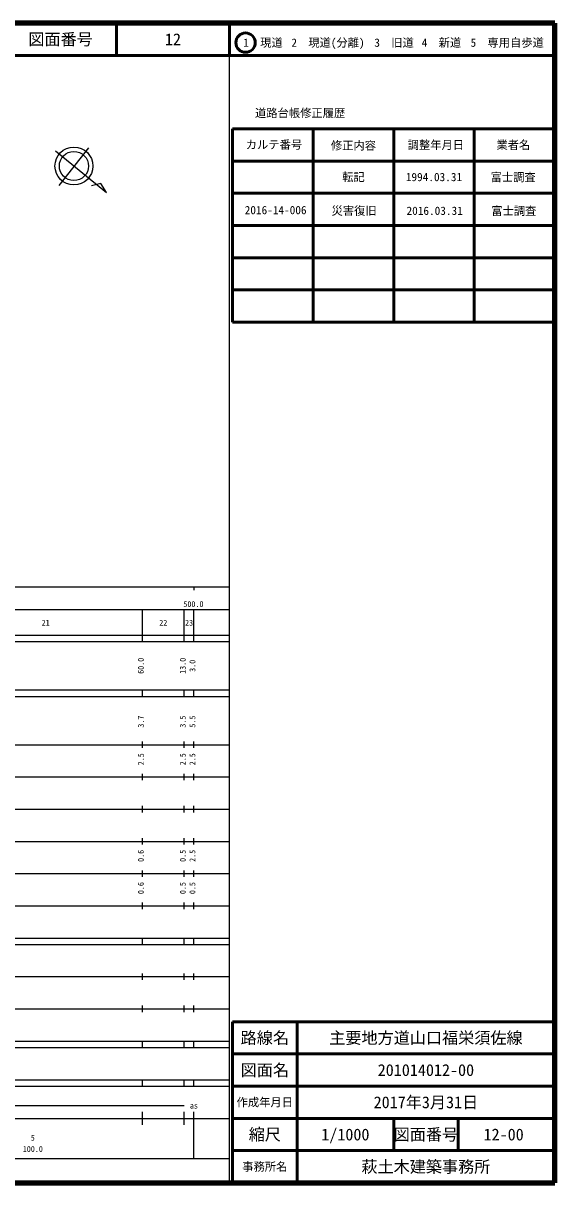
# Model space of a CAD drawing. Units: millimetres, scale not verified. Extents: x 40000 to 680000, y 20000 to 380000.
# Drawn here: x 515019 to 680000, y 20000 to 380000 of the extents above; entities that cross this region are included whole.
import ezdxf
from ezdxf.enums import TextEntityAlignment as Align

# ---------------------------------------------------------------- set-up
doc = ezdxf.new("R2010")
doc.units = ezdxf.units.MM
doc.header["$LTSCALE"] = 1000
for name, color, linetype, lineweight in [('M-BMK-SRVR', 3, 'Continuous', 25), ('M-TTL', 2, 'Continuous', 140), ('M-TTL-BAND', 7, 'Continuous', 25), ('M-TTL-FRAM', 2, 'Continuous', 50), ('M-TTL-LINE', 7, 'Continuous', 50)]:
    doc.layers.add(name, color=color, linetype=linetype, lineweight=lineweight)
doc.layers.add('M-TTL-TXT', color=7, linetype='Continuous')
doc.styles.add('ＭＳ ゴシック', font='')
doc.styles.get('ＭＳ ゴシック').set_extended_font_data('MS Gothic')

msp = doc.modelspace()

# ---------------------------------------------------------------- linework, layer by layer
at = {"layer": 'M-BMK-SRVR'}
for p, q in [((525044, 340373), (540830, 327448)), ((535251, 341261), (526041, 329620)), ((539089, 330243), (536220, 329515)), ((540830, 327448), (539089, 330243))]:
    msp.add_line(p, q, dxfattribs=at)
for radius in [5885, 4520]:
    msp.add_circle((530764, 335655), radius, dxfattribs=at)
at = {"layer": 'M-TTL'}
for p, q in [((680000, 380000), (40000, 380000)), ((680000, 20000), (680000, 380000)), ((40000, 20000), (680000, 20000))]:
    msp.add_line(p, q, dxfattribs=at)
at = {"layer": 'M-TTL-BAND'}
for p, q in [((579000, 20000), (579000, 370000)), ((40000, 205000), (579000, 205000)), ((568000, 205000), (568000, 204000)), ((68000, 198000), (579000, 198000)), ((552000, 188000), (552000, 198000)), ((565000, 188000), (565000, 198000)), ((568000, 188000), (568000, 198000)), ((40000, 190000), (579000, 190000)), ((40000, 188000), (579000, 188000)), ((40000, 173000), (579000, 173000)), ((552000, 171000), (552000, 173000)), ((565000, 171000), (565000, 173000)), ((568000, 171000), (568000, 173000)), ((40000, 171000), (579000, 171000)), ((40000, 156000), (579000, 156000)), ((552000, 155000), (552000, 157000)), ((565000, 155000), (565000, 157000)), ((568000, 155000), (568000, 157000)), ((46000, 146000), (579000, 146000)), ((552000, 145000), (552000, 147000)), ((565000, 145000), (565000, 147000)), ((568000, 145000), (568000, 147000)), ((552000, 135000), (552000, 137000)), ((565000, 135000), (565000, 137000)), ((568000, 135000), (568000, 137000)), ((52000, 136000), (579000, 136000)), ((46000, 126000), (579000, 126000)), ((552000, 125000), (552000, 127000)), ((565000, 125000), (565000, 127000)), ((568000, 125000), (568000, 127000)), ((52000, 116000), (579000, 116000)), ((552000, 115000), (552000, 117000)), ((565000, 115000), (565000, 117000)), ((568000, 115000), (568000, 117000)), ((46000, 106000), (579000, 106000)), ((552000, 105000), (552000, 107000)), ((565000, 105000), (565000, 107000)), ((568000, 105000), (568000, 107000)), ((40000, 96000), (579000, 96000)), ((40000, 94000), (579000, 94000)), ((552000, 94000), (552000, 96000)), ((565000, 94000), (565000, 96000)), ((568000, 94000), (568000, 96000)), ((49000, 84000), (579000, 84000)), ((552000, 83000), (552000, 85000)), ((565000, 83000), (565000, 85000)), ((568000, 83000), (568000, 85000)), ((40000, 74000), (579000, 74000)), ((552000, 73000), (552000, 75000)), ((565000, 73000), (565000, 75000)), ((568000, 73000), (568000, 75000)), ((40000, 64000), (579000, 64000)), ((40000, 62000), (579000, 62000)), ((552000, 62000), (552000, 64000)), ((565000, 62000), (565000, 64000)), ((568000, 62000), (568000, 64000)), ((40000, 52000), (579000, 52000)), ((552000, 50000), (552000, 52000)), ((565000, 50000), (565000, 52000)), ((568000, 50000), (568000, 52000)), ((40000, 50000), (579000, 50000)), ((71000, 44000), (565000, 44000)), ((40000, 40000), (579000, 40000)), ((552000, 38000), (552000, 42000)), ((565000, 38000), (565000, 42000)), ((568000, 27500), (568000, 42000)), ((68000, 27500), (579000, 27500))]:
    msp.add_line(p, q, dxfattribs=at)
at = {"layer": 'M-TTL-FRAM'}
for p, q in [((580000, 347197), (580000, 287197)), ((580000, 347197), (680000, 347197)), ((580000, 287197), (680000, 287197)), ((680000, 70000), (580000, 70000)), ((580000, 70000), (580000, 20000))]:
    msp.add_line(p, q, dxfattribs=at)
at = {"layer": 'M-TTL-LINE'}
for p, q in [((543997, 380000), (543997, 370000)), ((579000, 380000), (579000, 370000)), ((40000, 370000), (680000, 370000)), ((605000, 347197), (605000, 287197)), ((630000, 347197), (630000, 287197)), ((655000, 347197), (655000, 287197)), ((580000, 337197), (680000, 337197)), ((580000, 327197), (680000, 327197)), ((580000, 317197), (680000, 317197)), ((580000, 307197), (680000, 307197)), ((580000, 297197), (680000, 297197)), ((600000, 70000), (600000, 20000)), ((680000, 60000), (580000, 60000)), ((680000, 50000), (580000, 50000)), ((680000, 40000), (580000, 40000)), ((630000, 40000), (630000, 30000)), ((650000, 40000), (650000, 30000)), ((680000, 30000), (580000, 30000))]:
    msp.add_line(p, q, dxfattribs=at)
msp.add_circle((584031, 373958), 3000, dxfattribs=at)

# ---------------------------------------------------------------- texts
at = {"layer": 'M-TTL-BAND', "style": 'ＭＳ ゴシック'}
for s, p in [('500.0', (567844, 198195)), ('21', (522000, 192405)), ('22', (558500, 192405)), ('23', (566500, 192405)), ('as', (568000, 42500)), ('5', (518000, 32523)), ('100.0', (518000, 29033))]:
    msp.add_text(s, height=1833, dxfattribs=at).set_placement(p, align=Align.BOTTOM_CENTER)
for s, p in [('60.0', (553000, 180500)), ('13.0', (566000, 180500)), ('3.0', (569000, 180500)), ('3.7', (553000, 163174)), ('3.5', (566000, 163174)), ('5.5', (569000, 163174)), ('2.5', (553000, 151500)), ('2.5', (566000, 151500)), ('2.5', (569000, 151500)), ('0.6', (553000, 121500)), ('0.5', (566000, 121500)), ('2.5', (569000, 121500)), ('0.6', (553000, 111500)), ('0.5', (566000, 111500)), ('0.5', (569000, 111500))]:
    msp.add_text(s, height=1833, rotation=90, dxfattribs=at).set_placement(p, align=Align.BOTTOM_CENTER)
at = {"layer": 'M-TTL-TXT', "style": 'ＭＳ ゴシック'}
for s, height, p in [('図面番号', 3666, (526622, 375000)), ('12', 3666, (561497, 375000)), ('1\u3000現道', 2566, (589448, 373958)), ('2\u3000現道(分離)', 2566, (609619, 373958)), ('3\u3000旧道', 2566, (630121, 373958)), ('4\u3000新道', 2566, (644824, 373958)), ('5\u3000専用自歩道', 2566, (665228, 373958)), ('道路台帳修正履歴', 2566, (600968, 352113)), ('カルテ番号', 2566, (592839, 342277)), ('修正内容', 2566, (617509, 342023)), ('調整年月日', 2566, (643089, 342197)), ('業者名', 2566, (667134, 342197)), ('転記', 2566, (617500, 332245)), ('1994.03.31', 2566, (642500, 332245)), ('富士調査', 2566, (667077, 332189)), ('2016-14-006', 2566, (593358, 321981)), ('災害復旧', 2566, (617716, 321770)), ('2016.03.31', 2566, (642716, 321770)), ('富士調査', 2566, (667293, 321713)), ('路線名', 3666, (590000, 65000)), ('路線名', 3666, (590000, 65000)), ('主要地方道山口福栄須佐線', 3666, (640000, 65000)), ('図面名', 3666, (590000, 55000)), ('図面名', 3666, (590000, 55000)), ('201014012-00', 3666, (640000, 55000)), ('2017年3月31日', 3666, (640000, 45000)), ('作成年月日', 2566, (590000, 45000)), ('作成年月日', 2566, (590000, 45000)), ('縮尺', 3666, (590000, 35000)), ('縮尺', 3666, (590000, 35000)), ('1/1000', 3666, (615000, 35000)), ('図面番号', 3666, (640000, 35000)), ('図面番号', 3666, (640000, 35000)), ('12-00', 3666, (664125, 35000)), ('事務所名', 2566, (590000, 25000)), ('事務所名', 2566, (590000, 25000)), ('萩土木建築事務所', 3666, (640000, 25000))]:
    msp.add_text(s, height=height, dxfattribs=at).set_placement(p, align=Align.MIDDLE_CENTER)

doc.saveas('drawing.dxf')
